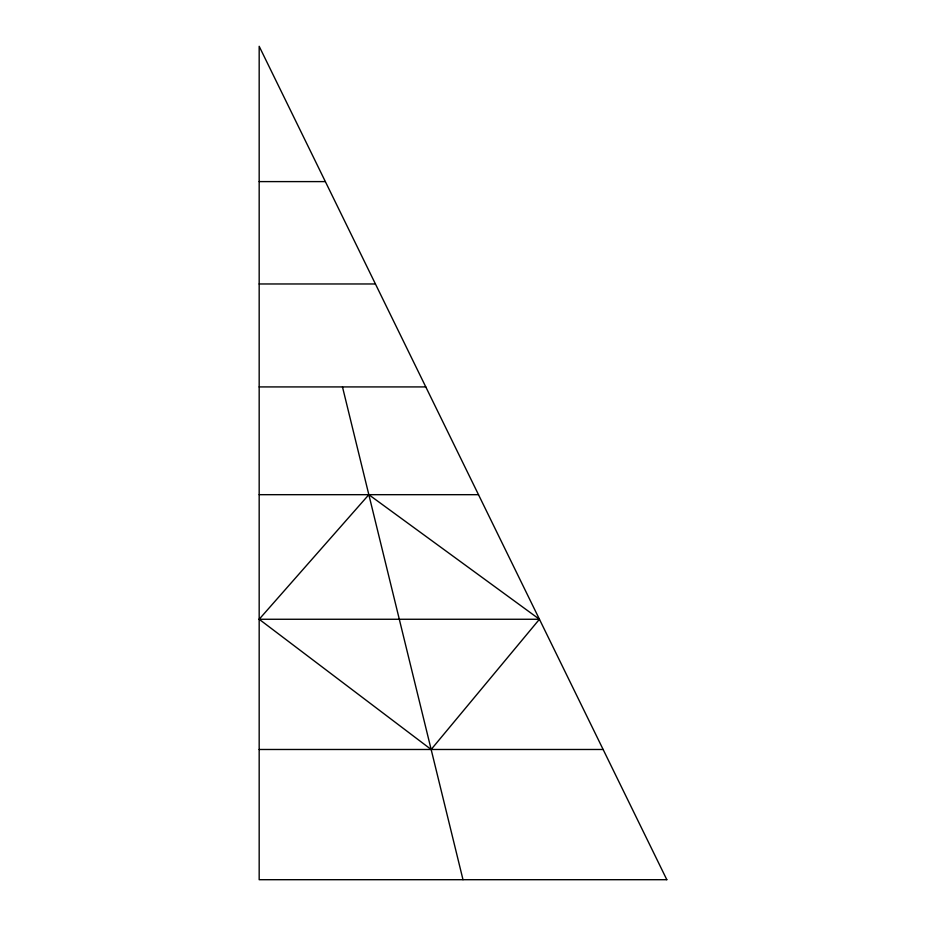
<?xml version="1.0" encoding="UTF-8"?>
<svg xmlns="http://www.w3.org/2000/svg" width="926" height="926" viewBox="0 0 926 926"><rect width="100%" height="100%" fill="white"/><g stroke="black" fill="none" stroke-linecap="round" stroke-linejoin="round"><path stroke-width="1.39" d="M539.43 619.262L431.157 749.481L259.176 619.262L368.837 494.681L539.43 619.262L259.176 619.262M259.176 181.6L325.35 181.6M259.176 283.969L375.424 283.969M259.176 386.918L425.786 386.918M259.176 494.681L478.499 494.681M259.176 749.481L603.127 749.481M342.481 386.918L463 879.7M666.824 879.7L259.176 879.7L259.176 46.3L666.824 879.7"/></g></svg>
